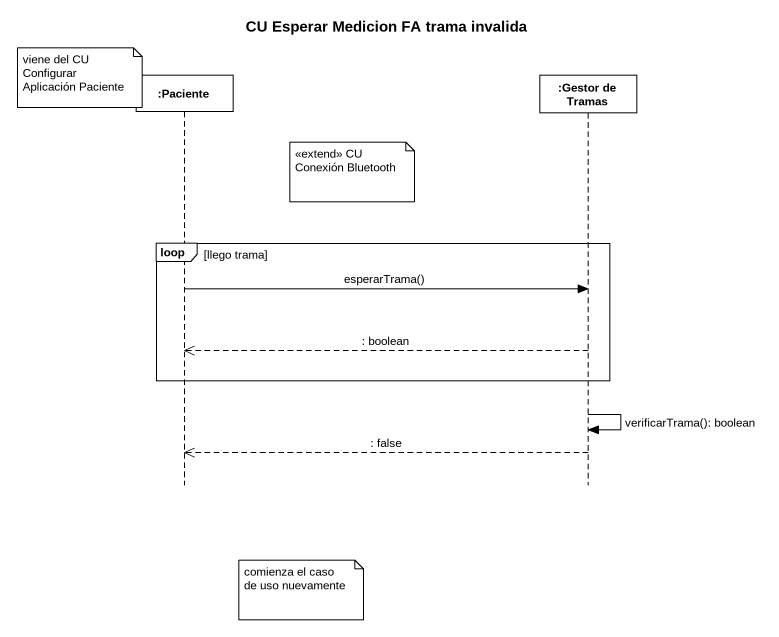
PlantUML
@startuml
title CU Esperar Medicion FA trama invalida
hide footbox
participant ":Paciente" as Paciente
participant ":Gestor de Tramas" as Gestor_de_Tramas

note left of Paciente : viene del CU Configurar Aplicación Paciente
note right of Paciente : <<extend>> CU Conexión Bluetooth
loop llego trama
  Paciente -> Gestor_de_Tramas : esperarTrama()
  Gestor_de_Tramas -->> Paciente : : boolean
end
Gestor_de_Tramas -> Gestor_de_Tramas : verificarTrama(): boolean
Gestor_de_Tramas -->> Paciente : : false
note right of Paciente : comienza el caso de uso nuevamente
@enduml
